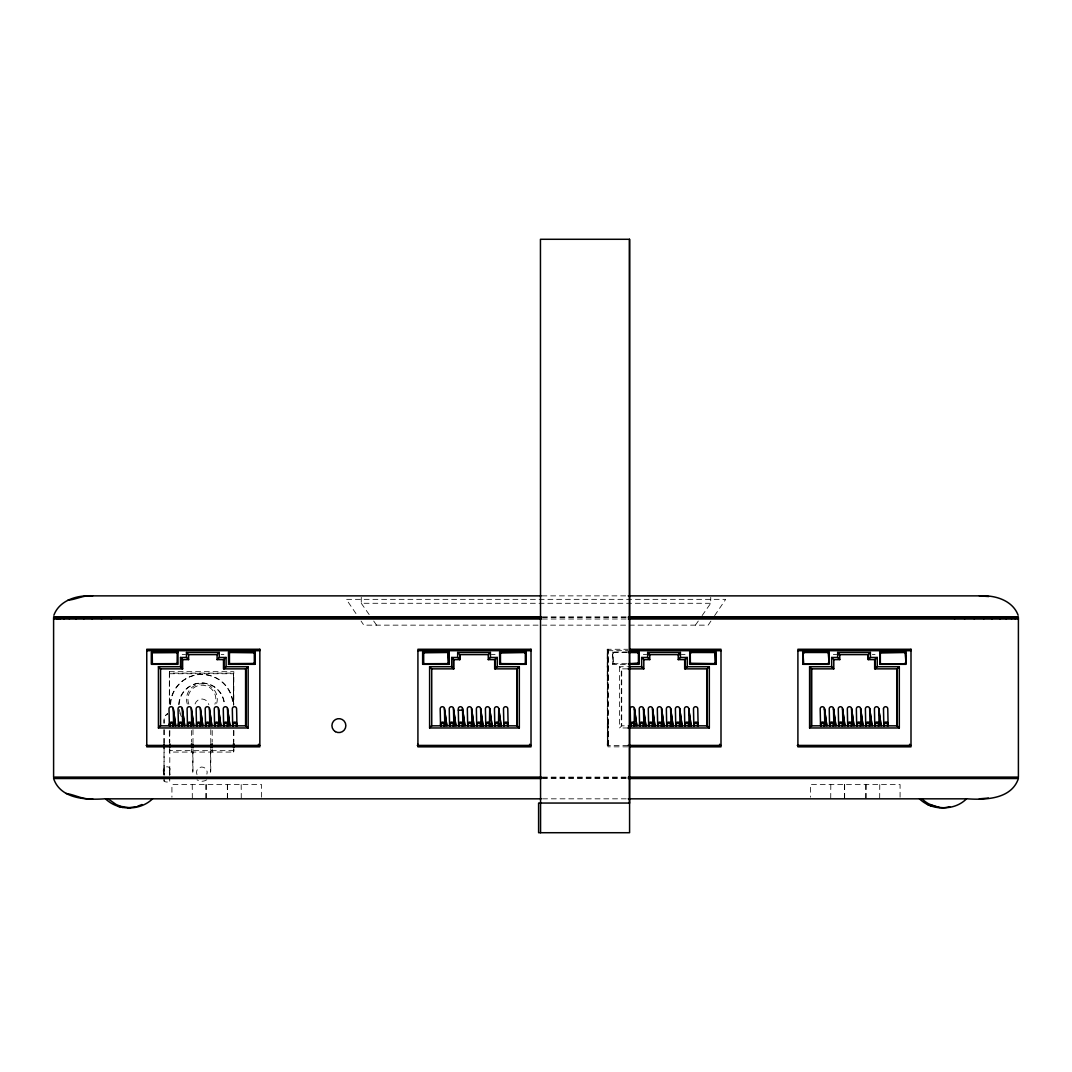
<?xml version="1.0" encoding="UTF-8"?>
<svg xmlns="http://www.w3.org/2000/svg" width="1072" height="1072" viewBox="0 0 1072 1072"><rect width="100%" height="100%" fill="white"/><g stroke="black" fill="none" stroke-linecap="round" stroke-linejoin="round"><path stroke-width="0.75" stroke-dasharray="5 3.75" d="M164.096 773.756C159.808 765.931 172.686 763.773 169.778 772.148M164.096 775.123L164.083 773.046M169.791 775.123L169.751 767.029M164.083 774.775L164.083 773.93M169.778 774.775L169.778 773.93M608.065 680.117L607.328 680.104L608.038 678.268C606.042 678.268 609.62 681.028 607.315 679.393L607.288 649.27L627.87 649.27M627.87 745.415L607.288 745.415L608.092 649.27M608.092 722.903L607.998 745.415M164.083 779.572C162.663 782.895 171.131 782.895 169.778 779.572M164.056 781.274L164.043 779.572M626.785 652.5L613.626 652.634L613.532 663.461M613.425 652.995L614.109 652.5M710.924 621.077L708.163 625.15L363.837 625.15L361.063 621.077M714.622 615.636L725.69 599.342L346.31 599.342L357.378 615.636M695.406 625.15L698.287 621.05M702.12 615.583L710.736 603.281L710.736 597.345M165.624 715.386L167.527 713.791L165.624 715.386A7.115 7.115 0 0 0 164.096 719.888L164.096 723.158M627.911 727.968L619.603 727.968L621.72 725.824L621.72 668.861L619.603 666.717L627.482 666.717M166.549 714.501L167.527 713.791M541.909 595.871L627.844 595.871M361.264 597.345L361.264 603.281L710.736 603.281M542.378 616.869L627.71 616.869M542.378 617.593L627.71 617.593M542.378 619.013L627.696 619.013M607.918 650.704L627.87 650.704M627.616 652.017L612.621 652.017L612.621 664.318L627.616 664.318M182.2 654.617L185.59 654.617M221.167 654.617L223.901 654.617M491.378 654.617L495.076 654.617M643.374 654.617L646.671 654.617M681.363 654.617L685.062 654.617M833.359 654.617L836.75 654.617M872.327 654.617L875.06 654.617M626.785 663.756L613.894 663.729M627.602 668.861L621.291 668.861L621.291 725.824L627.509 725.824M169.336 671.702L233.817 671.702L233.817 704.599M169.43 673.739L233.589 673.739L233.589 704.183M607.328 680.104L607.288 649.27L607.328 745.415M608.373 745.415L608.293 726.039L607.583 726.039L607.663 745.415M607.368 726.883L608.293 726.883M607.288 744.276L607.998 744.276M627.87 746.836L607.918 746.836L607.918 649.27M233.817 750.655L169.336 750.655L169.336 752.075L233.937 752.075L233.937 748.765M542.378 777.106L627.71 777.106M542.378 777.816L627.71 777.816M542.378 778.527L627.696 778.527M542.526 798.828L627.844 798.828M361.264 603.281L369.88 615.583M373.713 621.05L376.594 625.15M169.751 781.166L169.738 779.572M164.056 767.029L164.016 773.756M169.724 772.363L169.724 775.123M169.738 773.93L169.738 774.775M164.029 775.123L164.016 747.76M900.078 797.233L900.078 784.583L810.419 784.583L810.419 797.233M879.764 784.583L879.683 798.828M866.069 784.583L866.029 798.828M865.828 784.583L865.828 798.828M844.669 784.583L844.669 798.828M844.428 784.583L844.468 798.828M830.813 784.583L830.733 798.828M619.603 666.717L619.603 727.968M612.769 652.017L612.769 664.318M608.32 649.27L608.32 726.039M607.61 649.27L607.61 726.039M261.581 797.233L261.581 784.583L171.922 784.583L171.922 797.233M241.187 784.583L241.267 798.828M233.937 730.581L233.817 742.427M233.522 705.403L233.522 673.122L169.336 673.122L169.336 704.465M233.522 730.407L233.522 742.4M233.522 748.738L233.522 752.075M227.532 784.583L227.532 798.828M227.331 784.583L227.331 798.828M212.216 730.488L212.202 742.105M212.216 748.752L212.216 752.075M210.782 729.63L210.782 742.775M210.769 748.832L210.769 772.363A8.898 8.898 0 0 1 210.661 773.837M210.608 752.075L210.581 772.363M206.172 784.583L206.172 798.828M205.971 784.583L205.971 798.828M192.987 729.63L192.987 742.775M192.973 748.832L192.96 772.363A8.898 8.898 0 0 0 193.107 773.837M192.813 752.075L192.786 772.363M192.236 784.583L192.317 798.828M191.54 730.488L191.566 742.105M191.54 748.752L191.54 752.075M169.845 730.581L169.724 742.28L169.43 730.407M169.845 748.765L169.738 773.046M169.631 671.702L169.497 705.791M169.43 748.738L169.43 752.075M169.336 730.849L169.336 742.4M164.096 729.724L164.096 744.491M164.096 747.76L164.096 772.363M164.016 719.888L164.016 723.158M164.016 729.724L164.016 744.491M180.257 713.188A22.793 22.793 0 0 1 179.332 709.53M179.051 704.532A22.793 22.793 0 0 1 201.804 682.998A22.793 22.793 0 0 1 224.557 704.532M170.595 704.358A31.329 31.329 0 0 1 201.898 674.449A31.329 31.329 0 0 1 233.2 704.358M187.278 703.982A15.397 15.397 0 0 1 201.898 683.735A15.397 15.397 0 0 1 216.504 703.982M181.436 716.632A22.793 22.793 0 0 1 179.922 713.188M178.729 704.532A22.793 22.793 0 0 1 201.482 682.998A22.793 22.793 0 0 1 224.236 704.532M170.247 704.358A31.329 31.329 0 0 1 201.536 674.449A31.329 31.329 0 0 1 232.838 704.358M196.993 774.574A5.347 5.347 0 0 1 201.63 767.029A5.347 5.347 0 0 1 206.896 774.145M206.749 779.826A8.898 8.898 0 0 1 197.02 779.826M188.86 704.224A13.976 13.976 0 0 1 201.871 685.169A13.976 13.976 0 0 1 214.882 704.224M195.05 703.982A7.142 7.142 0 0 1 208.839 704.666M607.328 667.776L608.038 667.963L608.065 666.154L607.328 666.154L607.315 666.864L608.065 666.154L607.328 667.776M614.109 663.756L613.398 663.045L614.055 663.756"/><path stroke-width="1.5" d="M170.019 725.824C167.822 722.461 175.165 722.608 172.793 725.824M179.064 725.824C176.867 722.461 184.196 722.608 181.838 725.824M188.109 725.824C185.912 722.461 193.241 722.608 190.87 725.824M197.154 725.824C194.957 722.461 202.286 722.608 199.915 725.824M206.199 725.824C204.002 722.461 211.331 722.608 208.96 725.824M215.244 725.824C213.033 722.461 220.376 722.608 218.005 725.824M224.289 725.824C222.078 722.461 229.421 722.608 227.05 725.824M233.334 725.824C231.123 722.461 238.466 722.608 236.095 725.824M441.195 725.824C438.997 722.461 446.327 722.608 443.955 725.824M450.24 725.824C448.042 722.461 455.372 722.608 453 725.824M459.285 725.824C457.087 722.461 464.417 722.608 462.045 725.824M468.33 725.824C466.119 722.461 473.462 722.608 471.09 725.824M477.375 725.824C475.164 722.461 482.507 722.608 480.135 725.824M486.42 725.824C484.209 722.461 491.552 722.608 489.18 725.824M495.452 725.824C493.254 722.461 500.597 722.608 498.225 725.824M504.497 725.824C502.299 722.461 509.642 722.608 507.27 725.824M631.18 725.824C628.983 722.461 636.326 722.608 633.954 725.824M640.225 725.824C638.028 722.461 645.371 722.608 642.999 725.824M649.27 725.824C647.073 722.461 654.416 722.608 652.044 725.824M658.315 725.824C656.118 722.461 663.461 722.608 661.089 725.824M667.36 725.824C665.163 722.461 672.506 722.608 670.134 725.824M676.405 725.824C674.208 722.461 681.537 722.608 679.179 725.824M685.45 725.824C683.253 722.461 690.582 722.608 688.211 725.824M694.495 725.824C692.298 722.461 699.627 722.608 697.256 725.824M824.194 725.824L824.824 724.069A2.171 1.956 -1.4 0 0 821.782 722.193L820.589 723.654L820.964 725.824M821.179 725.824C818.981 722.461 826.311 722.608 823.939 725.824M833.239 725.824L833.869 724.069A2.171 1.956 -1.4 0 0 830.827 722.193L829.634 723.654L830.009 725.824M830.224 725.824C828.026 722.461 835.356 722.608 832.984 725.824M842.284 725.824L842.914 724.069A2.171 1.956 -1.4 0 0 839.872 722.193L838.679 723.654L839.041 725.824M839.269 725.824C837.071 722.461 844.401 722.608 842.029 725.824M851.329 725.824L851.945 724.069A2.171 1.956 -1.4 0 0 848.917 722.193L847.724 723.654L848.086 725.824M848.314 725.824C846.103 722.461 853.446 722.608 851.074 725.824M860.374 725.824L860.99 724.069A2.171 1.956 -1.4 0 0 857.962 722.193L856.769 723.654L857.131 725.824M857.359 725.824C855.148 722.461 862.491 722.608 860.119 725.824M869.419 725.824L870.035 724.069A2.171 1.956 -1.4 0 0 867.007 722.193L865.814 723.654L866.176 725.824M866.404 725.824C864.193 722.461 871.536 722.608 869.164 725.824M878.464 725.824L879.08 724.069A2.171 1.956 -1.4 0 0 876.038 722.193L874.859 723.654L875.221 725.824M875.435 725.824C873.238 722.461 880.581 722.608 878.209 725.824M887.509 725.824L888.125 724.069A2.171 1.956 -1.4 0 0 885.083 722.193L883.904 723.654L884.266 725.824M884.48 725.824C882.283 722.461 889.626 722.608 887.254 725.824M173.289 708.538A2.144 2.144 0 0 0 170.997 706.716A2.144 2.144 0 0 0 169.014 708.887L169.376 725.824L169.51 723.412L170.649 722.247A2.171 1.956 -1.4 0 1 173.624 724.069L173.048 725.824M173.637 725.824L173.275 708.538L175.687 725.824L173.302 708.887M182.334 708.538A2.144 2.144 0 0 0 180.042 706.716A2.144 2.144 0 0 0 178.059 708.887L178.421 725.824L178.555 723.412L179.694 722.247A2.171 1.956 -1.4 0 1 182.669 724.069L182.093 725.824M182.682 725.824L182.32 708.538L184.732 725.824L182.347 708.887M191.379 708.538A2.144 2.144 0 0 0 189.087 706.716A2.144 2.144 0 0 0 187.104 708.887L187.466 725.824L187.6 723.412L188.739 722.247A2.171 1.956 -1.4 0 1 191.714 724.069L191.124 725.824M191.727 725.824L191.365 708.538L193.777 725.824L191.392 708.887M200.424 708.538A2.144 2.144 0 0 0 198.132 706.716A2.144 2.144 0 0 0 196.149 708.887L196.511 725.824L196.645 723.412L197.771 722.247A2.171 1.956 -1.4 0 1 200.759 724.069L200.169 725.824M200.772 725.824L200.41 708.538L202.822 725.824L200.437 708.887M209.469 708.538A2.144 2.144 0 0 0 207.164 706.716A2.144 2.144 0 0 0 205.194 708.887L205.556 725.824L205.69 723.412L206.816 722.247A2.171 1.956 -1.4 0 1 209.804 724.069L209.214 725.824M209.817 725.824L209.442 708.538L211.854 725.824L209.469 708.887M218.514 708.538A2.144 2.144 0 0 0 216.209 706.716A2.144 2.144 0 0 0 214.239 708.887L214.601 725.824L214.722 723.412L215.861 722.247A2.171 1.956 -1.4 0 1 218.849 724.069L218.259 725.824M218.862 725.824L218.487 708.538L220.899 725.824L218.514 708.887M227.559 708.538A2.144 2.144 0 0 0 225.254 706.716A2.144 2.144 0 0 0 223.284 708.887L223.646 725.824L223.767 723.412L224.906 722.247A2.171 1.956 -1.4 0 1 227.894 724.069L227.304 725.824M227.894 725.824L227.532 708.538L229.944 725.824L227.559 708.887M236.966 725.824L236.604 708.887A2.144 2.144 0 0 0 234.473 706.703A2.144 2.144 0 0 0 232.316 708.887L232.691 725.824L232.812 723.412L233.951 722.247A2.171 1.956 -1.4 0 1 236.939 724.069L236.349 725.824M444.465 708.538A2.144 2.144 0 0 0 442.173 706.716A2.144 2.144 0 0 0 440.19 708.887L440.552 725.824L440.686 723.412L441.825 722.247A2.171 1.956 -1.4 0 1 444.8 724.069L444.21 725.824M444.813 725.824L444.451 708.538L446.863 725.824L444.478 708.887M453.51 708.538A2.144 2.144 0 0 0 451.218 706.716A2.144 2.144 0 0 0 449.235 708.887L449.597 725.824L449.731 723.412L450.856 722.247A2.171 1.956 -1.4 0 1 453.845 724.069L453.255 725.824M453.858 725.824L453.496 708.538L455.908 725.824L453.523 708.887M462.555 708.538A2.144 2.144 0 0 0 460.25 706.716A2.144 2.144 0 0 0 458.28 708.887L458.642 725.824L458.776 723.412L459.901 722.247A2.171 1.956 -1.4 0 1 462.89 724.069L462.3 725.824M462.903 725.824L462.528 708.538L464.94 725.824L462.555 708.887M471.573 708.538L473.985 725.824L471.573 708.538A2.144 2.144 0 0 0 469.295 706.716A2.144 2.144 0 0 0 467.325 708.887L467.687 725.824L467.807 723.412L468.946 722.247A2.171 1.956 -1.4 0 1 471.935 724.069L471.345 725.824M471.948 725.824L471.6 708.887M480.618 708.538L483.03 725.824L480.618 708.538A2.144 2.144 0 0 0 478.34 706.716A2.144 2.144 0 0 0 476.37 708.887L476.732 725.824L476.852 723.412L477.991 722.247A2.171 1.956 -1.4 0 1 480.98 724.069L480.39 725.824M480.98 725.824L480.645 708.887M489.663 708.538L492.075 725.824L489.663 708.538A2.144 2.144 0 0 0 487.385 706.716A2.144 2.144 0 0 0 485.415 708.887L485.777 725.824L485.897 723.412L487.036 722.247A2.171 1.956 -1.4 0 1 490.025 724.069M489.69 708.887L489.435 725.824M498.708 708.538L501.12 725.824L498.708 708.538A2.144 2.144 0 0 0 496.43 706.716A2.144 2.144 0 0 0 494.46 708.887L494.822 725.824L494.942 723.412L496.081 722.247A2.171 1.956 -1.4 0 1 499.07 724.069M498.735 708.887L498.48 725.824M508.141 724.069L508.141 725.824L507.78 708.887A2.144 2.144 0 0 0 505.649 706.703A2.144 2.144 0 0 0 503.492 708.887L503.867 725.824L503.987 723.412L505.126 722.247A2.171 1.956 -1.4 0 1 508.115 724.069M508.115 725.824L507.739 723.6L507.525 725.824M630.55 725.824L630.189 708.887A2.144 2.144 0 0 1 632.158 706.716A2.144 2.144 0 0 1 634.45 708.538L634.209 725.824M643.481 708.538L645.893 725.824L643.481 708.538A2.144 2.144 0 0 0 641.203 706.716A2.144 2.144 0 0 0 639.234 708.887L639.595 725.824L639.716 723.412L640.855 722.247A2.171 1.956 -1.4 0 1 643.843 724.069L643.254 725.824M643.843 725.824L643.508 708.887M652.526 708.538L654.938 725.824L652.526 708.538A2.144 2.144 0 0 0 650.248 706.716A2.144 2.144 0 0 0 648.279 708.887L648.64 725.824L648.761 723.412L649.9 722.247A2.171 1.956 -1.4 0 1 652.875 724.069L652.299 725.824M652.888 725.824L652.553 708.887M661.571 708.538L663.983 725.824L661.571 708.538A2.144 2.144 0 0 0 659.293 706.716A2.144 2.144 0 0 0 657.31 708.887L657.685 725.824L657.806 723.412L658.945 722.247A2.171 1.956 -1.4 0 1 661.92 724.069L661.344 725.824M661.933 725.824L661.598 708.887M670.616 708.538L673.028 725.824L670.616 708.538A2.144 2.144 0 0 0 668.338 706.716A2.144 2.144 0 0 0 666.355 708.887L666.717 725.824L666.851 723.412L667.99 722.247A2.171 1.956 -1.4 0 1 670.965 724.069L670.389 725.824M670.978 725.824L670.643 708.887M679.661 708.538L682.073 725.824L679.661 708.538A2.144 2.144 0 0 0 677.383 706.716A2.144 2.144 0 0 0 675.4 708.887L675.762 725.824L675.896 723.412L677.035 722.247A2.171 1.956 -1.4 0 1 680.01 724.069L679.434 725.824M680.023 725.824L679.688 708.887M688.706 708.538L691.118 725.824L688.706 708.538A2.144 2.144 0 0 0 686.428 706.716A2.144 2.144 0 0 0 684.445 708.887L684.807 725.824L684.941 723.412L686.08 722.247A2.171 1.956 -1.4 0 1 689.055 724.069L688.465 725.824M689.068 725.824L688.733 708.887M698.14 725.824L697.778 708.887A2.144 2.144 0 0 0 695.634 706.703A2.144 2.144 0 0 0 693.49 708.887L693.852 725.824L693.986 723.412L695.112 722.247A2.171 1.956 -1.4 0 1 698.1 724.069L697.51 725.824M820.549 725.824L820.187 708.887A2.144 2.144 0 0 1 822.157 706.716A2.144 2.144 0 0 1 824.448 708.538L826.847 725.824L824.435 708.538M824.824 725.824L824.462 708.887M829.594 725.824L829.232 708.887A2.144 2.144 0 0 1 831.202 706.716A2.144 2.144 0 0 1 833.493 708.538L835.892 725.824L833.48 708.538M833.869 725.824L833.507 708.887M838.639 725.824L838.277 708.887A2.144 2.144 0 0 1 840.247 706.716A2.144 2.144 0 0 1 842.538 708.538L844.924 725.824L842.512 708.538M842.914 725.824L842.538 708.887M847.684 725.824L847.322 708.887A2.144 2.144 0 0 1 849.279 706.716A2.144 2.144 0 0 1 851.583 708.538L853.969 725.824L851.557 708.538M851.945 725.824L851.583 708.887M856.716 725.824L856.354 708.887A2.144 2.144 0 0 1 858.324 706.716A2.144 2.144 0 0 1 860.628 708.538L863.014 725.824L860.602 708.538M860.99 725.824L860.628 708.887M865.761 725.824L865.399 708.887A2.144 2.144 0 0 1 867.369 706.716A2.144 2.144 0 0 1 869.673 708.538L872.059 725.824L869.647 708.538M870.035 725.824L869.673 708.887M874.806 725.824L874.444 708.887A2.144 2.144 0 0 1 876.414 706.716A2.144 2.144 0 0 1 878.718 708.538L881.104 725.824L878.692 708.538M879.08 725.824L878.718 708.887M883.851 725.824L883.489 708.887M888.125 725.824L887.763 708.887A2.144 2.144 0 0 0 885.633 706.703A2.144 2.144 0 0 0 883.475 708.887M169.416 725.824L169.671 723.667L169.805 725.824M178.461 725.824L178.716 723.667L178.85 725.824M187.506 725.824L187.761 723.667L187.895 725.824M196.551 725.824L196.806 723.667L196.94 725.824M205.596 725.824L205.851 723.667L205.971 725.824M214.641 725.824L214.882 723.667L215.016 725.824M223.686 725.824L223.927 723.667L224.061 725.824M232.718 725.824L232.972 723.667L233.106 725.824M440.592 725.824L440.847 723.667L440.981 725.824M449.637 725.824L449.892 723.667L450.026 725.824M458.682 725.824L458.937 723.667L459.057 725.824M467.727 725.824L467.968 723.667L468.102 725.824M476.772 725.824L477.013 723.667L477.147 725.824M485.804 725.824L486.058 723.667L486.192 725.824M494.849 725.824L495.103 723.667L495.237 725.824M503.894 725.824L504.148 723.667L504.282 725.824M177.242 652.794L177.135 663.622L152.666 663.729M229.448 663.622L229.448 652.634M254.158 663.461L229.381 663.622M254.319 663.273L254.305 653.21M423.534 663.461L423.534 652.794M448.418 663.461L448.257 652.634M448.578 663.273L447.841 652.5L423.48 652.794M500.463 663.461L500.463 652.794M525.334 652.794L525.334 663.461M638.403 652.794L638.403 663.461M690.261 653.21L691.025 652.5L690.261 653.21L690.355 663.273M715.426 663.273L714.97 652.526L690.971 652.5M803.424 652.995C802.62 654.523 804.147 665.591 803.424 663.273M828.495 663.273C829.688 662.429 827.49 650.222 828.589 653.21M880.34 652.995L880.742 652.526M905.518 663.045L904.741 663.756L905.518 663.045C906.523 662.134 904.393 650.248 905.518 653.21M53.881 615.248C58.987 601.178 75.348 595.509 89.204 595.871L541.186 595.871M152.371 652.794L177.135 652.634M500.302 652.995L525.039 652.526M715.493 663.273L714.756 663.756L715.52 663.045M828.562 663.273L827.825 663.756L828.589 663.045M880.286 652.995L904.808 652.5M226.085 666.717L226.085 657.471L223.941 659.602L223.941 668.861L226.085 666.717L248.155 666.717L248.155 727.968L158.428 727.968L160.559 725.824L160.559 668.861L158.428 666.717L180.511 666.717L182.629 668.861L160.13 668.861M497.247 666.717L497.247 657.471L495.103 659.602L495.103 668.861L497.247 666.717L519.33 666.717L519.33 727.968L429.604 727.968L431.735 725.824L431.735 668.861L429.604 666.717L451.687 666.717L453.804 668.861L431.292 668.861M899.314 727.968L809.588 727.968L811.718 725.824L811.718 668.861L809.588 666.717L831.671 666.717L833.788 668.861L811.276 668.861L811.276 725.824L897.17 725.824L899.314 727.968L899.314 666.717L877.244 666.717L875.087 668.861L875.087 659.602L877.244 657.471L877.244 666.717M176.666 663.756L177.429 663.045M229.1 653.21L229.864 652.5L254.225 652.794M254.359 663.045L253.863 663.729M423.346 653.21L424.11 652.5M500.262 653.21L501.039 652.5M500.557 663.622L524.824 663.756L525.535 663.045M628.313 663.756L638.604 663.045M217.093 654.617L219.251 652.486L219.251 657.471L217.093 659.602L217.093 654.617L188.578 654.617L186.488 652.486L219.251 652.486M223.499 659.36L223.499 668.861L246.011 668.861L248.155 666.717M488.269 654.617L490.413 652.486L490.413 657.471L488.269 659.602L488.269 654.617L459.754 654.617L457.664 652.486L490.413 652.486M494.674 659.36L494.674 668.861L517.186 668.861L519.33 666.717M678.268 659.602L680.412 657.471L680.412 652.486L678.268 654.617L678.228 659.602L685.102 659.602L687.246 657.471L687.246 666.717L685.102 668.861L685.102 659.602M684.673 659.36L684.673 668.861L707.172 668.861L709.329 666.717L709.329 727.968L627.911 727.968M868.253 654.617L870.397 652.486L870.397 657.471L868.253 659.602L868.253 654.617L838.317 654.617M874.658 659.36L874.658 668.861L897.17 668.861L899.314 666.717M152.572 798.828C140.097 811.008 117.987 810.955 105.485 798.828L107.495 798.828M448.31 663.622L423.842 663.729M715.171 663.622L690.301 663.273M137.404 806.358L141.96 804.509M135.809 806.734L127.715 807.859M949.752 806.734C939.166 809.749 927.334 806.385 919.428 798.828M988.384 798.05L979.352 798.828M92.648 595.871C83.924 594.826 76.166 599.556 67.898 600.226M628.179 595.871L982.796 595.871C996.652 595.509 1013.013 601.178 1018.119 615.248M53.6 616.869L541.333 616.869M628.326 616.869L1018.4 616.869M541.333 617.593L53.6 617.593L53.6 777.106L541.333 777.106M628.326 617.593L1018.4 617.593L1018.4 777.106L628.326 777.106M53.6 619.013L541.333 619.013M628.326 619.013L1018.4 619.013M629.532 649.27L721 649.27L721 746.836L629.532 746.836M146.757 650.704L259.839 650.704M417.919 650.704L531.015 650.704M629.532 650.704L721 650.704M797.903 650.704L910.999 650.704M629.117 652.017L639.167 652.017L639.167 664.318L629.117 664.318M689.604 652.017L716.15 652.017L716.002 664.318M802.62 652.017L829.152 652.017L829.152 664.318L802.62 664.318M879.603 652.017L906.135 652.017L906.135 664.318L879.603 664.318M628.313 652.5L638.309 652.634M643.763 659.602L649.779 659.602L647.649 657.471L647.649 652.486L680.412 652.486M804.04 652.5L827.879 652.5M837.647 657.471L831.671 657.471L833.788 659.602L839.778 659.602L837.647 657.471L837.647 652.486L870.397 652.486M648.319 654.617L679.715 654.617M180.511 657.471L186.488 657.471L188.618 659.602L182.602 659.602L180.511 657.471L180.511 666.717M219.251 657.471L226.085 657.471M451.687 657.471L457.664 657.471L459.794 659.602L453.778 659.602L451.687 657.471L451.687 666.717M490.413 657.471L497.247 657.471M628.031 668.861L643.803 668.861L641.672 666.717L641.672 657.471L647.649 657.471M680.412 657.471L687.246 657.471M870.397 657.471L877.244 657.471M217.067 659.602L223.941 659.602M488.242 659.602L495.103 659.602M875.087 659.602L868.226 659.602L868.226 654.617M804.04 663.756L827.879 663.756M904.808 663.756L880.97 663.756L880.246 663.045L880.742 663.729M228.443 664.318L254.975 664.318L254.975 652.017L228.443 652.017L228.591 664.318M716.15 664.318L689.604 664.318L689.752 652.017M629.063 666.717L641.672 666.717M687.246 666.717L709.329 666.717M458.293 710.187L462.555 710.187M160.13 725.824L246.011 725.824L248.155 727.968M431.292 725.824L517.186 725.824L519.33 727.968M628.299 725.824L707.172 725.824L709.329 727.968M146.127 745.415L259.839 745.415M417.289 745.415L531.015 745.415M628.004 745.415L721 745.415M797.273 745.415L910.999 745.415M53.6 777.816L541.333 777.816M628.326 777.816L1018.4 777.816M541.333 778.527L53.6 778.527C60.528 799.216 86.524 800.047 104.654 798.828M628.326 778.527L1018.4 778.527C1011.472 799.216 985.476 800.047 967.346 798.828M541.186 798.828L108.098 798.828L116.138 804.509L120.68 806.358M628.179 798.828L966.515 798.828C954.737 810.74 933.846 810.687 922.054 798.828M629.586 803.049L538.6 803.049L538.6 832.716L629.586 832.716L629.586 239.284L540.449 239.284L540.569 832.716M66.062 793.468C74.826 794.66 83.201 799.913 92.648 798.828M979.352 595.871L988.732 596.528M130.342 807.859L120.68 806.358M715.037 652.526L715.52 653.21M690.81 663.729L690.261 663.045M939.394 807.484L930.094 804.509M118.067 806.358L122.838 807.484M927.481 804.509L932.01 806.358M638.604 653.21L637.894 652.5L638.537 653.21M423.346 663.045L424.11 663.756M253.582 652.5L254.158 652.794M229.1 663.045L229.864 663.756M152.224 653.21L152.371 663.461M837.647 652.486L839.778 654.617M647.649 652.486L649.779 654.617L649.739 659.602M641.672 657.471L643.803 659.602L643.803 668.861M880.34 663.273L880.313 653.21M715.426 652.995L715.466 663.045M634.436 708.538L636.848 725.824L634.463 708.887M694.281 725.824L694.147 723.667L693.865 725.824M685.236 725.824L685.102 723.667L684.82 725.824M676.191 725.824L676.057 723.667L675.775 725.824M667.146 725.824L667.012 723.667L666.73 725.824M658.101 725.824L657.967 723.667L657.685 725.824M649.056 725.824L648.922 723.667L648.64 725.824M640.011 725.824L639.877 723.667L639.595 725.824M630.966 725.824L630.604 723.654L631.81 722.247A2.171 1.956 -1.4 0 1 634.798 724.069L634.825 725.824M1017.65 617.593L1017.65 619.013M1015.345 617.593L1015.345 619.013M1011.539 617.593L1011.539 619.013M1006.313 617.593L1006.313 619.013M999.814 617.593L999.814 619.013M992.19 617.593L992.19 619.013M983.64 617.593L983.64 619.013M974.368 617.593L974.368 619.013M964.599 617.593L964.599 619.013M954.576 617.593L954.576 619.013M909.646 744.276L909.646 745.415M897.17 668.861L897.17 725.824M896.741 668.861L896.741 725.824M879.75 652.017L879.75 664.318M839.738 654.617L839.778 659.602M833.788 659.602L833.788 668.861M831.671 657.471L831.671 666.717M809.588 666.717L809.588 727.968M802.767 652.017L802.767 664.318M719.66 744.276L719.66 745.415M707.172 668.861L707.172 725.824M706.743 668.861L706.743 725.824M629.465 239.284L629.465 803.049M529.662 744.276L529.662 745.415M526.004 652.017L526.004 664.318M517.186 668.861L517.186 725.824M516.758 668.861L516.758 725.824M499.766 652.017L499.766 664.318M499.096 724.069L499.096 725.824M490.051 724.069L490.051 725.824M457.664 652.486L457.664 657.471M453.804 659.602L453.804 668.861M453.376 659.36L453.376 668.861M449.021 652.017L449.021 664.318M429.604 666.717L429.604 727.968M423.4 653.21L423.4 663.045M422.783 652.017L422.783 664.318M418.013 744.276L418.013 745.415M258.499 744.276L258.499 745.415M254.828 652.017L254.828 664.318M246.011 668.861L246.011 725.824M245.582 668.861L245.582 725.824M233.937 743.807L233.817 747.358M233.522 743.74L233.522 747.345M212.216 743.767L212.202 747.09M210.769 743.968L210.782 747.707M192.973 743.968L192.987 747.707M191.54 743.767L191.566 747.09M188.578 654.617L188.618 659.602M186.488 652.486L186.488 657.471M182.629 659.602L182.629 668.861M182.2 659.36L182.2 668.861M169.845 743.807L169.791 747.171M164.096 744.491L164.096 747.76M164.016 744.491L164.016 747.76M158.428 666.717L158.428 727.968M151.608 652.017L151.608 664.318M121.404 617.593L121.404 619.013M111.367 617.593L111.367 619.013M101.585 617.593L101.585 619.013M92.272 617.593L92.272 619.013M83.683 617.593L83.683 619.013M76.005 617.593L76.005 619.013M69.439 617.593L69.439 619.013M64.146 617.593L64.146 619.013M60.26 617.593L60.26 619.013M57.875 617.593L57.875 619.013M57.044 617.593L57.044 619.013M630.564 724.002L630.658 725.824L630.564 724.002M639.649 723.935L639.622 725.824L639.649 723.935M648.694 723.935L648.667 725.824L648.694 723.935M657.739 723.935L657.712 725.824L657.739 723.935M666.784 723.935L666.757 725.824L666.784 723.935M675.829 723.935L675.802 725.824L675.829 723.935M684.874 723.935L684.847 725.824L684.874 723.935M693.919 723.935L693.892 725.824L693.919 723.935M173.61 723.895L173.557 725.824L173.543 723.868M182.655 723.895L182.602 725.824L182.588 723.868M191.7 723.895L191.647 725.824L191.633 723.868M200.745 723.895L200.692 725.824L200.678 723.868M209.79 723.895L209.737 725.824L209.723 723.868M218.835 723.895L218.782 725.824L218.755 723.868M227.88 723.895L227.827 725.824L227.8 723.868M236.925 723.895L236.872 725.824L236.845 723.868M444.786 723.895L444.733 725.824L444.719 723.868M453.831 723.895L453.778 725.824L453.764 723.868M462.876 723.895L462.823 725.824L462.809 723.868M471.921 723.895L471.868 725.824L471.841 723.868M480.966 723.895L480.913 725.824L480.886 723.868M490.011 723.895L489.958 725.824L489.931 723.868M499.056 723.895L499.003 725.824L498.976 723.868M508.088 723.895L508.034 725.824L508.021 723.868M634.704 723.868L634.597 725.824L634.704 723.868M643.749 723.868L643.642 725.824L643.749 723.868M652.794 723.868L652.687 725.824L652.794 723.868M661.839 723.868L661.732 725.824L661.839 723.868M670.884 723.868L670.777 725.824L670.884 723.868M679.929 723.868L679.822 725.824L679.929 723.868M688.974 723.868L688.867 725.824L688.974 723.868M698.019 723.868L697.899 725.824L698.019 723.868M803.37 652.995L804.094 652.5L803.37 652.995M448.552 663.045L447.841 663.756L448.605 663.045M259.839 649.27L146.757 649.27L146.757 746.836L259.839 746.836L259.839 649.27M531.015 649.27L417.919 649.27L417.919 746.836L531.015 746.836L531.015 649.27M910.999 649.27L797.903 649.27L797.903 746.836L910.999 746.836L910.999 649.27M177.992 652.017L151.46 652.017L151.46 664.318L177.992 664.318L177.992 652.017M449.168 652.017L422.636 652.017L422.636 664.318L449.168 664.318L449.168 652.017M526.151 652.017L499.619 652.017L499.619 664.318L526.151 664.318L526.151 652.017M525.535 653.21L524.824 652.5L525.468 653.21M501.039 663.756L500.329 663.045L500.986 663.756M177.429 653.21L176.719 652.5L177.376 653.21M459.794 659.602L459.794 654.617L459.754 659.602M335.402 731.653A6.968 6.968 0 0 0 345.854 725.623A6.968 6.968 0 0 0 335.402 719.58A6.968 6.968 0 0 0 335.402 731.653"/></g></svg>
